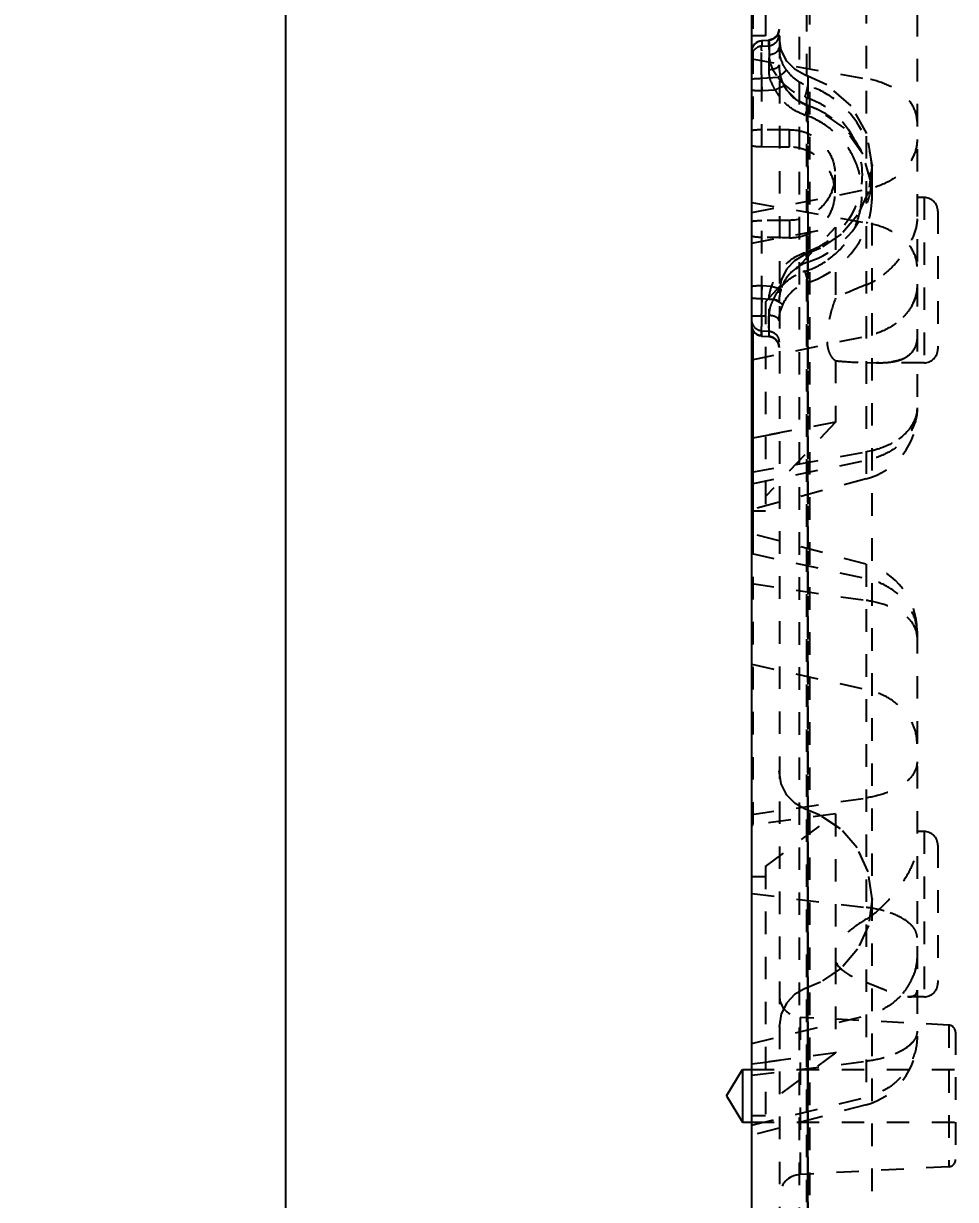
# Model space of a CAD drawing. Header units: millimetres. Extents: x 3400 to 4389, y -3437 to -1630.
# Drawn here: x 4129.9 to 4197.5, y -1938.5 to -1853.1 of the extents above; entities that cross this region are included whole.
import ezdxf

# ---------------------------------------------------------------- set-up
doc = ezdxf.new("R2010")
doc.units = ezdxf.units.MM
doc.header["$LTSCALE"] = 16.335
doc.header["$PDMODE"] = 3
doc.header["$PDSIZE"] = 0.3125
doc.linetypes.add('HIDDEN', pattern=[0.2, 0.1, -0.1])
doc.layers.get('0').update_dxf_attribs({"linetype": 'CONTINUOUS'})
doc.layers.get('Defpoints').update_dxf_attribs({"linetype": 'CONTINUOUS'})
doc.layers.add('DEFAULT_2', color=8, linetype='HIDDEN')
doc.styles.get("Standard").update_dxf_attribs({"font": 'txt', "width": 0.8})
doc.dimstyles.new('副本 STANDARD', dxfattribs={"dimtxt": 6, "dimasz": 4, "dimexe": 0, "dimexo": 0, "dimgap": 0, "dimtad": 0, "dimdsep": 46, "dimlunit": 6, "dimtxsty": 'Standard', "dimcen": 0, "dimclrd": 4, "dimclre": 4, "dimclrt": 6, "dimazin": 2, "dimtfac": 2, "dimtofl": 0, "dimtmove": 1, "dimatfit": 3, "dimfxl": 0, "dimtolj": 1, "dimtzin": 0, "dimarcsym": 0})

# ---------------------------------------------------------------- blocks, each defined once
blk = doc.blocks.new('*D449')
at = {"color": 4, "lineweight": -2}
for p, q in [((4020.79, -1745.761), (4148.884, -1745.761)), ((4148.884, -1755.761), (4148.884, -1961.607)), ((4148.884, -2335.761), (4148.884, -1984.007)), ((4020.79, -2345.761), (4148.884, -2345.761))]:
    blk.add_line(p, q, dxfattribs=at)
at = {"color": 4}
for points in [[(4147.217, -1755.761), (4150.551, -1755.761), (4148.884, -1745.761)], [(4147.217, -2335.761), (4150.551, -2335.761), (4148.884, -2345.761)]]:
    blk.add_solid(points, dxfattribs=at)
at = {"layer": 'Defpoints', "color": 0}
for p in [(4020.79, -1745.761), (4020.79, -2345.761), (4148.884, -2345.761)]:
    blk.add_point(p, dxfattribs=at)
at = {"color": 6, "insert": (4148.884, -1972.807), "char_height": 12, "attachment_point": 5, "rotation": 90}
blk.add_mtext('\\A1;600', dxfattribs=at)

msp = doc.modelspace()

# ---------------------------------------------------------------- linework, layer by layer
at = {"color": 7, "linetype": 'Continuous'}
for p, q in [((4182.698, -1947.267), (4182.698, -1745.761)), ((4182.698, -1875.561), (4182.798, -1875.561)), ((4182.798, -1891.561), (4182.798, -1875.561)), ((4182.698, -1891.561), (4182.798, -1891.561)), ((4180.88, -1930.95), (4182.028, -1929.041)), ((4182.028, -1929.041), (4182.028, -1932.859)), ((4182.028, -1929.041), (4182.698, -1929.041)), ((4180.88, -1930.95), (4182.028, -1932.859)), ((4182.028, -1932.859), (4182.698, -1932.859))]:
    msp.add_line(p, q, dxfattribs=at)
at = {"layer": 'DEFAULT_2', "color": 8, "linetype": 'HIDDEN'}
for p, q in [((4190.992, -1786.166), (4190.992, -1886.19)), ((4186.154, -1821.443), (4186.154, -2230.079)), ((4186.88, -1822.169), (4186.88, -2229.352)), ((4186.667, -1822.682), (4186.667, -2228.84)), ((4184.709, -1824.642), (4184.698, -2236.576)), ((4182.798, -1860.07), (4182.798, -1839.559)), ((4183.698, -1842.728), (4183.698, -1854.029)), ((4194.698, -1849.183), (4194.698, -1881.358)), ((4183.698, -1854.029), (4182.698, -1854.029)), ((4183.422, -1854.401), (4183.422, -1854.401)), ((4183.938, -1854.374), (4183.427, -1854.413)), ((4183.427, -1854.413), (4183.427, -1854.788)), ((4183.427, -1854.788), (4183.938, -1854.756)), ((4183.938, -1854.374), (4183.943, -1854.361)), ((4183.938, -1854.756), (4183.938, -1854.401)), ((4184.26, -1854.269), (4183.943, -1854.362)), ((4183.943, -1854.361), (4183.943, -1854.361)), ((4182.698, -1855.714), (4190.992, -1857.142)), ((4183.427, -1857.121), (4184.607, -1857.031)), ((4183.427, -1862.079), (4183.427, -1857.121)), ((4186.761, -1856.965), (4186.761, -2042.334)), ((4186.761, -1856.965), (4186.761, -1857.437)), ((4184.406, -1857.979), (4183.427, -1858.041)), ((4185.052, -1857.668), (4185.052, -1857.672)), ((4186.761, -1859.109), (4186.767, -1859.102)), ((4186.761, -2043.333), (4186.761, -1859.109)), ((4182.798, -1860.07), (4182.698, -1860.057)), ((4185.444, -1860.85), (4183.427, -1860.863)), ((4185.444, -1862.1), (4185.444, -1860.85)), ((4183.427, -1862.079), (4184.709, -1862.092)), ((4184.709, -1862.092), (4185.444, -1862.1)), ((4188.746, -1865.429), (4188.746, -1864.118)), ((4191.445, -1863.401), (4191.164, -1865.326)), ((4191.445, -2189.417), (4191.445, -1863.401)), ((4182.698, -1866.858), (4190.992, -1865.19)), ((4191.164, -1865.326), (4190.372, -1867.053)), ((4195.198, -1865.761), (4194.698, -1865.761)), ((4195.198, -1865.761), (4195.198, -1877.761)), ((4182.698, -1866.13), (4190.992, -1867.597)), ((4183.427, -1873.097), (4183.427, -1867.44)), ((4185.444, -1867.427), (4185.444, -1868.688)), ((4196.198, -1866.763), (4196.198, -1876.759)), ((4182.698, -1869.079), (4188.786, -1867.925)), ((4183.698, -1873.327), (4188.786, -1867.925)), ((4188.786, -1867.925), (4188.786, -1873.063)), ((4186.76, -1869.838), (4186.472, -1869.949)), ((4186.76, -1998.977), (4186.76, -1869.838)), ((4187.698, -1869.452), (4186.762, -1869.835)), ((4185.237, -1870.954), (4184.839, -1871.749)), ((4184.839, -1871.749), (4184.682, -1872.692)), ((4184.125, -1872.221), (4183.427, -1872.177)), ((4183.427, -1873.097), (4184.264, -1873.161)), ((4183.698, -1873.327), (4183.698, -1888.531)), ((4183.698, -1874.389), (4182.698, -1874.389)), ((4183.408, -1874.407), (4183.41, -1874.207)), ((4182.698, -1877.539), (4190.992, -1875.837)), ((4183.427, -1875.805), (4183.422, -1875.817)), ((4183.422, -1875.817), (4183.422, -1875.817)), ((4183.422, -1875.817), (4183.943, -1875.856)), ((4183.427, -1875.805), (4183.427, -1875.43)), ((4183.427, -1875.43), (4183.938, -1875.462)), ((4183.938, -1875.462), (4183.938, -1875.844)), ((4183.938, -1875.844), (4183.944, -1875.856)), ((4183.944, -1875.856), (4183.944, -1875.856)), ((4182.798, -1876.432), (4182.698, -1876.432)), ((4184.665, -1876.489), (4184.682, -1876.654)), ((4188.786, -1877.609), (4188.786, -1882.067)), ((4190.992, -1877.748), (4191.75, -1877.761)), ((4195.198, -1877.761), (4191.751, -1877.761)), ((4188.786, -1882.067), (4182.798, -1883.202)), ((4188.786, -1882.067), (4183.698, -1887.469)), ((4183.698, -1883.032), (4184.709, -1882.84)), ((4182.798, -1883.202), (4182.698, -1883.221)), ((4182.798, -1883.202), (4183.698, -1883.032)), ((4182.698, -1885.702), (4190.992, -1884.233)), ((4182.698, -1886.541), (4190.992, -1884.838)), ((4190.992, -1886.19), (4182.698, -1888.413)), ((4183.698, -1888.531), (4182.698, -1888.531)), ((4190.992, -1892.372), (4182.698, -1890.15)), ((4182.698, -1891.597), (4190.992, -1893.417)), ((4182.798, -1911.261), (4182.798, -1891.561)), ((4190.992, -1892.372), (4190.992, -1931.589)), ((4182.698, -1893.784), (4190.992, -1894.997)), ((4182.698, -1897.394), (4182.798, -1897.406)), ((4194.698, -1897.219), (4194.698, -1926.76)), ((4182.698, -1899.632), (4190.992, -1901.452)), ((4182.698, -1910.537), (4190.992, -1909.328)), ((4186.761, -1910.026), (4186.761, -1922.93)), ((4186.761, -1967.728), (4186.761, -1910.213)), ((4186.761, -1910.213), (4186.761, -1922.575)), ((4188.786, -1910.494), (4182.698, -1911.31)), ((4183.698, -1914.313), (4188.786, -1910.494)), ((4188.786, -1910.494), (4188.786, -1920.194)), ((4182.798, -1911.261), (4182.698, -1911.249)), ((4182.698, -1911.31), (4182.8, -1911.296)), ((4195.198, -1911.761), (4194.698, -1911.761)), ((4195.198, -1911.761), (4195.198, -1923.761)), ((4196.198, -1912.763), (4196.198, -1922.759)), ((4183.698, -1914.313), (4183.698, -1932.385)), ((4183.698, -1915.064), (4182.698, -1915.064)), ((4182.698, -1916.269), (4190.992, -1917.275)), ((4188.786, -1921.206), (4188.786, -1927.814)), ((4186.761, -1922.575), (4186.761, -1923.017)), ((4186.761, -1922.93), (4186.761, -1927.986)), ((4186.76, -1979.134), (4186.76, -1923.081)), ((4195.198, -1923.761), (4194.117, -1923.761)), ((4182.698, -1927.142), (4190.992, -1925.128)), ((4184.839, -1924.992), (4184.682, -1925.936)), ((4186.222, -1925.252), (4186.222, -1936.648)), ((4196.995, -1925.816), (4186.222, -1925.252)), ((4196.995, -1925.816), (4196.995, -1936.083)), ((4197.479, -1926.326), (4197.479, -1935.573)), ((4188.786, -1927.814), (4182.698, -1928.63)), ((4188.786, -1927.814), (4183.698, -1931.634)), ((4186.761, -1927.986), (4186.761, -1928.904)), ((4182.698, -1929.449), (4190.992, -1928.439)), ((4182.698, -1928.63), (4183.698, -1928.496)), ((4183.698, -1928.496), (4184.709, -1928.361)), ((4186.761, -1928.797), (4186.761, -1932.766)), ((4182.698, -1929.041), (4197.479, -1929.041)), ((4182.698, -1933.062), (4190.992, -1931.048)), ((4190.992, -1931.589), (4182.698, -1933.812)), ((4183.698, -1932.385), (4182.698, -1932.385)), ((4182.698, -1932.859), (4197.479, -1932.859)), ((4186.76, -1932.649), (4186.76, -1963.193)), ((4196.995, -1936.083), (4186.222, -1936.648))]:
    msp.add_line(p, q, dxfattribs=at)
for points in [[(4184.682, -1853.564), (4184.569, -1853.976), (4184.26, -1854.269)], [(4183.154, -1854.47), (4183.023, -1854.545), (4182.902, -1854.648), (4182.801, -1854.781), (4182.726, -1854.94), (4182.698, -1855.041)], [(4183.423, -1854.401), (4183.289, -1854.423), (4183.154, -1854.47)], [(4186.761, -1856.965), (4186.532, -1856.88), (4185.849, -1856.48), (4185.257, -1855.875), (4184.844, -1855.07), (4184.682, -1854.114)], [(4191.445, -1863.401), (4191.051, -1861.125), (4189.906, -1859.106), (4188.14, -1857.588), (4186.76, -1856.965)], [(4186.767, -1859.102), (4186.005, -1858.721), (4185.253, -1857.987), (4185.052, -1857.668)], [(4191.445, -1865.571), (4191.406, -1864.85), (4190.764, -1862.613), (4189.422, -1860.736), (4187.562, -1859.424), (4186.767, -1859.102)], [(4190.372, -1867.053), (4189.195, -1868.438), (4187.698, -1869.452)], [(4186.472, -1869.949), (4185.809, -1870.354), (4185.237, -1870.954)], [(4182.698, -1875.177), (4182.733, -1875.297), (4182.822, -1875.47), (4182.941, -1875.608), (4183.081, -1875.71), (4183.231, -1875.778), (4183.382, -1875.812), (4183.422, -1875.816)], [(4183.943, -1875.856), (4183.971, -1875.859), (4184.098, -1875.883), (4184.223, -1875.93)], [(4184.223, -1875.93), (4184.342, -1875.999), (4184.45, -1876.09), (4184.544, -1876.204), (4184.618, -1876.338), (4184.665, -1876.489)], [(4186.761, -1910.213), (4186.534, -1910.129), (4185.851, -1909.729), (4185.257, -1909.124), (4184.84, -1908.317), (4184.682, -1907.358)], [(4191.445, -1916.649), (4191.156, -1914.696), (4190.344, -1912.953), (4189.148, -1911.571), (4187.637, -1910.568), (4186.76, -1910.214)], [(4191.445, -1916.649), (4191.164, -1918.576), (4190.371, -1920.304), (4189.193, -1921.688), (4187.696, -1922.702), (4186.761, -1923.084)], [(4186.76, -1923.081), (4186.472, -1923.192), (4185.809, -1923.597), (4185.237, -1924.198), (4184.839, -1924.992)]]:
    msp.add_lwpolyline(points, dxfattribs=at)
for centre, radius, start, end in [((4183.481, -1855.584), 0.797, 93.91162, 119.45658), ((4197.12, -1855.416), 13.713, 178.5657, 178.75577), ((4187.14, -1854.879), 2.457, 180.07462, 185.72274), ((4187.428, -1854.851), 2.747, 185.69974, 191.63971), ((4084.379, -1855.724), 99.582, 359.56386, 359.76918), ((4119.366, -1855.837), 64.596, 359.74412, 0.18614), ((4188.156, -1856.149), 3.474, 180.00531, 185.77646), ((4329.089, -1855.339), 145.687, 180.60577, 181.06291), ((4186.553, -1856.52), 2.595, 199.12833, 204.07438), ((4186.586, -1856.506), 2.631, 204.05613, 214.03729), ((4191.157, -1870.475), 14.203, 116.99084, 118.38326), ((4187.891, -1856.06), 3.978, 208.85239, 216.32518), ((4184.731, -1864.064), 6.732, 54.17854, 72.45534), ((4184.754, -1864.03), 6.691, 359.99252, 54.16922), ((4187.854, -1855.985), 4.014, 249.66944, 251.35699), ((4184.663, -1865.439), 6.669, 70.4419, 71.66724), ((4185.457, -1864.115), 3.29, 337.76852, 359.95948), ((4184.815, -1864.023), 6.63, 353.2399, 359.92698), ((4184.611, -1863.996), 6.836, 341.78079, 353.22357), ((4184.781, -1865.574), 6.664, 288.96799, 359.97634), ((4195.198, -1866.761), 1, 0, 90), ((4184.656, -1864.008), 6.79, 288.06936, 341.75082), ((4189.772, -1874.499), 7.009, 78.89609, 79.96965), ((4187.762, -1874.876), 3.947, 107.57473, 110.18993), ((4186.4, -1873.122), 2.447, 158.39864, 173.36094), ((4187.804, -1874.76), 3.885, 143.28386, 155.68455), ((4187.782, -1873.357), 3.1, 161.89142, 172.70038), ((4184.763, -1865.538), 6.704, 287.34517, 289.01312), ((4335.675, -1875.958), 152.275, 178.92341, 179.34131), ((4187.65, -1873.342), 2.968, 172.66518, 179.96189), ((4187.932, -1874.868), 3.266, 156.21084, 163.47709), ((4253.767, -1875.158), 70.363, 179.38776, 179.96819), ((4193.138, -1876.029), 1.528, 321.02061, 334.39782), ((4195.198, -1876.761), 1, 270, 0), ((4191.769, -1865.819), 11.942, 269.91623, 271.7419), ((4191.895, -1869.954), 7.805, 271.7401, 274.37666), ((4191.789, -1881.138), 2.909, 355.81579, 359.99327), ((4189.698, -1881.36), 5, 285, 0), ((4189.698, -1897.202), 5, 0, 75), ((4191.381, -1897.374), 3.318, 0.00306, 2.85511), ((4195.198, -1912.761), 1, 0, 90), ((4189.807, -1927.056), 9.852, 81.177, 83.08757), ((4190.217, -1920.588), 4.52, 319.72729, 329.15174), ((4190.385, -1920.688), 4.324, 329.15192, 339.4298), ((4195.198, -1922.761), 1, 270, 0), ((4186.305, -1923.658), 1.596, 180, 267), ((4196.968, -1926.326), 0.511, 0, 87), ((4189.698, -1926.76), 5, 285, 0), ((4196.968, -1935.573), 0.511, 273, 0), ((4186.305, -1938.242), 1.596, 93, 180)]:
    msp.add_arc(centre, radius, start, end, dxfattribs=at)
for centre, major_axis, start_param, end_param in [((4186.234, -2038.78), (2460.77, 15.748), 1.570671, 1.571492), ((4036.124, -2038.78), (2460.77, -15.748), 7.793709, 7.794531)]:
    msp.add_ellipse(centre, major_axis=major_axis, ratio=0.069633, start_param=start_param, end_param=end_param, dxfattribs=at)
for points, knots in [([(4184.682, -1853.58), (4184.682, -1853.708), (4184.614, -1853.974), (4184.427, -1854.177), (4184.313, -1854.249)], [0, 0, 0, 0, 0.488521, 1, 1, 1, 1]), ([(4183.427, -1854.413), (4183.399, -1854.415), (4183.285, -1854.429), (4183.174, -1854.468), (4183.097, -1854.51)], [0, 0, 0, 0, 0.239324, 1, 1, 1, 1]), ([(4183.427, -1857.121), (4183.421, -1856.795), (4183.41, -1856.191), (4183.398, -1855.387), (4183.404, -1854.814), (4183.403, -1854.518), (4183.416, -1854.422)], [0, 0, 0, 0, 0.362494, 0.671907, 0.892797, 1, 1, 1, 1]), ([(4183.938, -1854.756), (4184.133, -1854.742), (4184.527, -1854.561), (4184.682, -1854.156), (4184.682, -1853.961)], [0, 0, 0, 0, 0.500708, 1, 1, 1, 1]), ([(4184.313, -1854.249), (4184.284, -1854.267), (4184.168, -1854.33), (4184.036, -1854.367), (4183.938, -1854.374)], [0, 0, 0, 0, 0.260537, 1, 1, 1, 1]), ([(4183.938, -1854.756), (4183.945, -1854.786), (4183.948, -1854.877), (4183.956, -1855.055), (4183.959, -1855.315), (4183.961, -1855.514), (4183.961, -1855.627)], [0, 0, 0, 0, 0.106002, 0.312218, 0.613145, 1, 1, 1, 1]), ([(4183.943, -1854.362), (4183.949, -1854.361), (4183.947, -1854.397), (4183.955, -1854.436), (4183.955, -1854.528), (4183.959, -1854.642), (4183.96, -1854.792), (4183.962, -1855.048), (4183.961, -1855.254), (4183.96, -1855.401)], [0, 0, 0, 0, 0.016943, 0.066217, 0.147975, 0.261313, 0.405068, 0.577831, 1, 1, 1, 1]), ([(4182.698, -1855.426), (4182.72, -1855.316), (4182.814, -1855.102), (4182.989, -1854.946), (4183.089, -1854.889)], [0, 0, 0, 0, 0.492945, 1, 1, 1, 1]), ([(4183.41, -1856.879), (4183.408, -1856.698), (4183.403, -1856.112), (4183.401, -1855.525), (4183.41, -1855.119)], [0, 0, 0, 0, 0.307741, 1, 1, 1, 1]), ([(4183.411, -1855.073), (4183.413, -1855.01), (4183.417, -1854.916), (4183.42, -1854.82), (4183.427, -1854.788)], [0, 0, 0, 0, 0.658161, 1, 1, 1, 1]), ([(4183.96, -1855.401), (4183.956, -1855.533), (4184.015, -1856.126), (4184.306, -1856.684), (4184.607, -1857.031)], [0, 0, 0, 0, 0.223684, 1, 1, 1, 1]), ([(4183.96, -1855.401), (4184.053, -1855.395), (4184.234, -1855.358), (4184.525, -1855.234), (4184.682, -1855.017), (4184.682, -1854.882)], [0, 0, 0, 0, 0.291712, 0.573021, 1, 1, 1, 1]), ([(4185.21, -1856.507), (4185.15, -1856.42), (4184.939, -1856.078), (4184.797, -1855.694), (4184.738, -1855.405)], [0, 0, 0, 0, 0.265093, 1, 1, 1, 1]), ([(4183.959, -1856.482), (4184.05, -1856.478), (4184.229, -1856.455), (4184.485, -1856.389), (4184.682, -1856.251), (4184.682, -1856.149)], [0, 0, 0, 0, 0.33004, 0.633319, 1, 1, 1, 1]), ([(4182.698, -1857.179), (4182.727, -1857.166), (4182.816, -1857.153), (4183.058, -1857.127), (4183.271, -1857.122), (4183.427, -1857.121)], [0, 0, 0, 0, 0.128691, 0.364056, 1, 1, 1, 1]), ([(4184.101, -1857.371), (4184.076, -1857.297), (4183.991, -1857.009), (4183.956, -1856.705), (4183.959, -1856.482)], [0, 0, 0, 0, 0.257763, 1, 1, 1, 1]), ([(4184.607, -1857.031), (4184.685, -1856.977), (4184.833, -1856.869), (4185.004, -1856.734), (4185.113, -1856.636), (4185.167, -1856.58), (4185.198, -1856.541), (4185.212, -1856.516), (4185.21, -1856.507)], [0, 0, 0, 0, 0.355657, 0.681608, 0.80765, 0.903113, 0.967019, 1, 1, 1, 1]), ([(4184.607, -1857.031), (4184.842, -1857.369), (4185.426, -1857.974), (4186.178, -1858.352), (4186.571, -1858.476)], [0, 0, 0, 0, 0.499716, 1, 1, 1, 1]), ([(4184.7, -1856.498), (4184.706, -1856.555), (4184.736, -1856.79), (4184.79, -1857.022), (4184.846, -1857.192)], [0, 0, 0, 0, 0.242532, 1, 1, 1, 1]), ([(4185.211, -1856.508), (4185.396, -1856.774), (4185.86, -1857.249), (4186.451, -1857.548), (4186.762, -1857.646)], [0, 0, 0, 0, 0.499886, 1, 1, 1, 1]), ([(4194.698, -1860.247), (4194.698, -1859.891), (4194.487, -1859.128), (4193.659, -1858.194), (4192.451, -1857.497), (4191.5, -1857.23), (4190.992, -1857.142)], [0, 0, 0, 0, 0.205089, 0.436015, 0.702851, 1, 1, 1, 1]), ([(4183.427, -1858.041), (4183.271, -1858.04), (4183.058, -1858.035), (4182.816, -1858.009), (4182.727, -1857.996), (4182.698, -1857.983)], [0, 0, 0, 0, 0.635944, 0.871309, 1, 1, 1, 1]), ([(4184.712, -1857.819), (4184.758, -1857.795), (4184.839, -1857.756), (4184.947, -1857.7), (4185.007, -1857.684), (4185.046, -1857.662), (4185.052, -1857.669)], [0, 0, 0, 0, 0.421541, 0.736216, 0.928712, 1, 1, 1, 1]), ([(4186.761, -1859.109), (4186.402, -1858.988), (4185.726, -1858.607), (4185.234, -1858.006), (4185.053, -1857.674)], [0, 0, 0, 0, 0.500377, 1, 1, 1, 1]), ([(4186.571, -1858.476), (4186.601, -1858.382), (4186.656, -1858.199), (4186.715, -1857.978), (4186.748, -1857.824), (4186.762, -1857.741), (4186.766, -1857.685), (4186.766, -1857.654), (4186.761, -1857.645)], [0, 0, 0, 0, 0.346254, 0.671385, 0.799442, 0.897887, 0.965034, 1, 1, 1, 1]), ([(4186.459, -1859.749), (4186.109, -1859.619), (4185.44, -1859.259), (4184.907, -1858.718), (4184.686, -1858.417)], [0, 0, 0, 0, 0.499998, 1, 1, 1, 1]), ([(4186.571, -1858.476), (4187.162, -1858.663), (4188.292, -1859.229), (4190.075, -1860.976), (4191.117, -1864.107), (4190.073, -1867.238), (4188.292, -1869.002), (4187.163, -1869.584), (4186.571, -1869.778)], [0, 0, 0, 0, 0.125531, 0.250923, 0.498835, 0.747661, 0.873836, 1, 1, 1, 1]), ([(4186.767, -1859.103), (4186.771, -1859.106), (4186.764, -1859.129), (4186.76, -1859.164), (4186.742, -1859.229), (4186.719, -1859.314), (4186.688, -1859.419), (4186.638, -1859.579), (4186.598, -1859.704), (4186.571, -1859.788)], [0, 0, 0, 0, 0.021532, 0.076988, 0.167494, 0.293528, 0.450498, 0.627847, 1, 1, 1, 1]), ([(4191.445, -1865.577), (4191.446, -1864.204), (4190.563, -1861.383), (4188.195, -1859.617), (4186.895, -1859.155)], [0, 0, 0, 0, 0.498831, 1, 1, 1, 1]), ([(4190.392, -1863.611), (4190.196, -1863.021), (4189.618, -1861.891), (4188.715, -1860.999), (4188.21, -1860.633)], [0, 0, 0, 0, 0.499748, 1, 1, 1, 1]), ([(4183.427, -1860.863), (4183.269, -1860.864), (4183.055, -1860.869), (4182.814, -1860.896), (4182.727, -1860.91), (4182.698, -1860.923)], [0, 0, 0, 0, 0.645121, 0.870942, 1, 1, 1, 1]), ([(4185.444, -1860.85), (4185.872, -1860.847), (4186.739, -1861.014), (4187.839, -1861.736), (4188.574, -1862.826), (4188.746, -1863.69), (4188.746, -1864.118)], [0, 0, 0, 0, 0.250587, 0.500457, 0.750069, 1, 1, 1, 1]), ([(4194.698, -1861.567), (4194.698, -1861.979), (4194.501, -1862.84), (4193.687, -1863.939), (4192.473, -1864.767), (4191.504, -1865.087), (4190.992, -1865.19)], [0, 0, 0, 0, 0.221324, 0.45856, 0.719054, 1, 1, 1, 1]), ([(4182.698, -1861.985), (4182.725, -1862.004), (4182.813, -1862.028), (4182.971, -1862.055), (4183.185, -1862.073), (4183.342, -1862.078), (4183.427, -1862.079)], [0, 0, 0, 0, 0.132951, 0.358977, 0.657983, 1, 1, 1, 1]), ([(4188.746, -1865.429), (4188.746, -1864.999), (4188.573, -1864.13), (4187.839, -1863.029), (4186.743, -1862.288), (4185.875, -1862.105), (4185.444, -1862.1)], [0, 0, 0, 0, 0.249549, 0.499629, 0.749909, 1, 1, 1, 1]), ([(4190.405, -1867.331), (4190.6, -1866.735), (4190.806, -1865.47), (4190.591, -1864.208), (4190.392, -1863.611)], [0, 0, 0, 0, 0.499497, 1, 1, 1, 1]), ([(4188.501, -1865.363), (4188.258, -1865.957), (4187.397, -1867.023), (4186.087, -1867.423), (4185.445, -1867.427)], [0, 0, 0, 0, 0.499789, 1, 1, 1, 1]), ([(4185.445, -1868.688), (4185.873, -1868.693), (4186.74, -1868.53), (4187.84, -1867.81), (4188.575, -1866.72), (4188.746, -1865.856), (4188.746, -1865.429)], [0, 0, 0, 0, 0.250586, 0.500447, 0.750049, 1, 1, 1, 1]), ([(4182.698, -1867.5), (4182.741, -1867.48), (4182.876, -1867.466), (4183.006, -1867.453), (4183.091, -1867.449)], [0, 0, 0, 0, 0.354243, 1, 1, 1, 1]), ([(4183.091, -1867.449), (4183.118, -1867.448), (4183.229, -1867.442), (4183.341, -1867.44), (4183.427, -1867.44)], [0, 0, 0, 0, 0.236895, 1, 1, 1, 1]), ([(4188.225, -1870.294), (4188.732, -1869.935), (4189.639, -1869.051), (4190.212, -1867.922), (4190.405, -1867.331)], [0, 0, 0, 0, 0.499958, 1, 1, 1, 1]), ([(4194.698, -1867.305), (4194.698, -1867.692), (4194.491, -1868.536), (4193.846, -1869.725), (4192.908, -1870.861), (4192.121, -1871.499), (4191.688, -1871.761)], [0, 0, 0, 0, 0.208892, 0.458337, 0.726639, 1, 1, 1, 1]), ([(4194.698, -1870.785), (4194.698, -1870.421), (4194.49, -1869.641), (4193.664, -1868.681), (4192.454, -1867.962), (4191.501, -1867.687), (4190.992, -1867.597)], [0, 0, 0, 0, 0.2079, 0.439869, 0.705592, 1, 1, 1, 1]), ([(4182.835, -1868.618), (4182.819, -1868.615), (4182.773, -1868.603), (4182.724, -1868.591), (4182.698, -1868.572)], [0, 0, 0, 0, 0.330166, 1, 1, 1, 1]), ([(4183.427, -1868.667), (4183.37, -1868.666), (4183.172, -1868.66), (4182.973, -1868.646), (4182.835, -1868.618)], [0, 0, 0, 0, 0.288251, 1, 1, 1, 1]), ([(4186.571, -1869.778), (4186.009, -1869.966), (4184.95, -1870.601), (4184.313, -1871.659), (4184.125, -1872.221)], [0, 0, 0, 0, 0.500194, 1, 1, 1, 1]), ([(4186.571, -1869.778), (4186.599, -1869.867), (4186.652, -1870.024), (4186.72, -1870.283), (4186.75, -1870.349), (4186.768, -1870.471), (4186.761, -1870.463)], [0, 0, 0, 0, 0.396202, 0.7438, 0.954474, 1, 1, 1, 1]), ([(4184.69, -1872.438), (4184.904, -1872.151), (4185.421, -1871.636), (4186.063, -1871.295), (4186.4, -1871.171)], [0, 0, 0, 0, 0.49968, 1, 1, 1, 1]), ([(4185.813, -1870.98), (4185.476, -1871.251), (4185.097, -1871.718), (4184.877, -1872.253), (4184.831, -1872.392)], [0, 0, 0, 0, 0.747465, 1, 1, 1, 1]), ([(4186.761, -1871.937), (4186.768, -1871.906), (4186.751, -1871.806), (4186.717, -1871.623), (4186.652, -1871.38), (4186.599, -1871.203), (4186.571, -1871.113)], [0, 0, 0, 0, 0.112886, 0.346953, 0.666286, 1, 1, 1, 1]), ([(4183.427, -1872.177), (4183.271, -1872.178), (4183.058, -1872.182), (4182.816, -1872.209), (4182.727, -1872.222), (4182.698, -1872.235)], [0, 0, 0, 0, 0.635944, 0.871309, 1, 1, 1, 1]), ([(4183.427, -1872.177), (4183.42, -1872.564), (4183.409, -1873.293), (4183.403, -1874.158), (4183.405, -1874.744), (4183.408, -1875.062), (4183.416, -1875.28), (4183.419, -1875.393), (4183.427, -1875.43)], [0, 0, 0, 0, 0.356938, 0.672096, 0.798196, 0.896962, 0.965256, 1, 1, 1, 1]), ([(4184.83, -1872.395), (4184.83, -1872.4), (4184.805, -1872.402), (4184.774, -1872.397), (4184.706, -1872.386), (4184.579, -1872.355), (4184.38, -1872.3), (4184.214, -1872.249), (4184.125, -1872.221)], [0, 0, 0, 0, 0.018606, 0.071039, 0.159174, 0.282686, 0.618743, 1, 1, 1, 1]), ([(4184.941, -1873.55), (4185.111, -1873.171), (4185.618, -1872.48), (4186.365, -1872.06), (4186.761, -1871.937)], [0, 0, 0, 0, 0.500825, 1, 1, 1, 1]), ([(4194.698, -1872.137), (4194.698, -1872.557), (4194.503, -1873.433), (4193.691, -1874.555), (4192.476, -1875.403), (4191.505, -1875.732), (4190.992, -1875.837)], [0, 0, 0, 0, 0.223496, 0.461627, 0.721291, 1, 1, 1, 1]), ([(4194.698, -1872.137), (4194.698, -1872.241), (4194.676, -1872.663), (4194.561, -1873.078), (4194.433, -1873.368)], [0, 0, 0, 0, 0.247183, 1, 1, 1, 1]), ([(4182.698, -1873.039), (4182.727, -1873.052), (4182.816, -1873.065), (4183.058, -1873.091), (4183.271, -1873.096), (4183.427, -1873.097)], [0, 0, 0, 0, 0.128691, 0.364056, 1, 1, 1, 1]), ([(4183.938, -1875.462), (4183.961, -1875.447), (4183.965, -1875.354), (4183.948, -1875.217), (4183.956, -1874.996), (4183.962, -1874.722), (4183.959, -1874.39), (4183.958, -1874.012), (4183.972, -1873.596), (4183.966, -1873.307), (4183.953, -1873.159)], [0, 0, 0, 0, 0.034885, 0.100029, 0.194007, 0.314595, 0.459271, 0.624657, 0.806754, 1, 1, 1, 1]), ([(4184.682, -1873.339), (4184.682, -1873.311), (4184.601, -1873.251), (4184.366, -1873.184), (4184.128, -1873.163), (4183.954, -1873.159)], [0, 0, 0, 0, 0.107245, 0.323379, 1, 1, 1, 1]), ([(4184.264, -1873.161), (4184.23, -1873.223), (4184.105, -1873.472), (4184.021, -1873.742), (4183.986, -1873.946)], [0, 0, 0, 0, 0.255861, 1, 1, 1, 1]), ([(4184.725, -1873.391), (4184.691, -1873.372), (4184.54, -1873.29), (4184.385, -1873.215), (4184.264, -1873.161)], [0, 0, 0, 0, 0.228505, 1, 1, 1, 1]), ([(4184.939, -1873.553), (4184.938, -1873.544), (4184.918, -1873.521), (4184.851, -1873.465), (4184.779, -1873.422), (4184.725, -1873.391)], [0, 0, 0, 0, 0.105725, 0.308074, 1, 1, 1, 1]), ([(4188.786, -1873.063), (4188.597, -1873.569), (4188.298, -1874.528), (4188.123, -1875.717), (4188.174, -1876.529), (4188.292, -1877.003), (4188.492, -1877.372), (4188.684, -1877.547), (4188.786, -1877.609)], [0, 0, 0, 0, 0.336638, 0.624176, 0.742036, 0.841808, 0.925924, 1, 1, 1, 1]), ([(4194.433, -1873.368), (4194.389, -1873.468), (4194.186, -1873.869), (4193.905, -1874.229), (4193.665, -1874.469)], [0, 0, 0, 0, 0.243235, 1, 1, 1, 1]), ([(4183.947, -1874.752), (4183.946, -1874.716), (4183.945, -1874.569), (4183.949, -1874.422), (4183.957, -1874.31)], [0, 0, 0, 0, 0.239727, 1, 1, 1, 1]), ([(4184.682, -1874.714), (4184.682, -1874.602), (4184.497, -1874.438), (4184.228, -1874.357), (4184.049, -1874.33), (4183.957, -1874.326)], [0, 0, 0, 0, 0.385559, 0.681835, 1, 1, 1, 1]), ([(4184.682, -1874.714), (4184.682, -1874.687), (4184.685, -1874.574), (4184.695, -1874.461), (4184.706, -1874.376)], [0, 0, 0, 0, 0.241743, 1, 1, 1, 1]), ([(4184.706, -1874.376), (4184.711, -1874.34), (4184.735, -1874.193), (4184.769, -1874.047), (4184.801, -1873.939)], [0, 0, 0, 0, 0.243461, 1, 1, 1, 1]), ([(4182.698, -1874.792), (4182.732, -1874.962), (4182.918, -1875.281), (4183.259, -1875.418), (4183.427, -1875.43)], [0, 0, 0, 0, 0.507629, 1, 1, 1, 1]), ([(4183.427, -1875.805), (4183.259, -1875.793), (4182.918, -1875.657), (4182.732, -1875.337), (4182.698, -1875.167)], [0, 0, 0, 0, 0.492371, 1, 1, 1, 1]), ([(4183.41, -1875.678), (4183.409, -1875.644), (4183.404, -1875.458), (4183.404, -1875.272), (4183.404, -1875.119)], [0, 0, 0, 0, 0.181185, 1, 1, 1, 1]), ([(4183.961, -1875.198), (4183.961, -1875.164), (4183.956, -1875.015), (4183.949, -1874.866), (4183.947, -1874.752)], [0, 0, 0, 0, 0.229745, 1, 1, 1, 1]), ([(4183.956, -1875.73), (4183.953, -1875.657), (4183.961, -1875.48), (4183.963, -1875.303), (4183.961, -1875.198)], [0, 0, 0, 0, 0.407977, 1, 1, 1, 1]), ([(4183.422, -1875.816), (4183.419, -1875.816), (4183.418, -1875.799), (4183.414, -1875.777), (4183.412, -1875.731), (4183.411, -1875.698), (4183.41, -1875.678)], [0, 0, 0, 0, 0.072999, 0.264465, 0.574236, 1, 1, 1, 1]), ([(4183.938, -1875.462), (4184.133, -1875.475), (4184.527, -1875.657), (4184.682, -1876.062), (4184.682, -1876.257)], [0, 0, 0, 0, 0.500711, 1, 1, 1, 1]), ([(4184.682, -1876.638), (4184.682, -1876.444), (4184.527, -1876.039), (4184.133, -1875.857), (4183.938, -1875.844)], [0, 0, 0, 0, 0.499289, 1, 1, 1, 1]), ([(4183.961, -1875.857), (4183.972, -1875.858), (4183.956, -1875.788), (4183.957, -1875.762), (4183.956, -1875.73)], [0, 0, 0, 0, 0.250951, 1, 1, 1, 1]), ([(4194.698, -1875.808), (4194.698, -1876.034), (4194.645, -1876.466), (4194.44, -1876.854), (4194.311, -1877.008)], [0, 0, 0, 0, 0.531062, 1, 1, 1, 1]), ([(4188.786, -1877.609), (4188.967, -1877.629), (4189.701, -1877.699), (4190.438, -1877.734), (4190.992, -1877.748)], [0, 0, 0, 0, 0.247166, 1, 1, 1, 1]), ([(4194.311, -1877.008), (4194.185, -1877.159), (4193.764, -1877.493), (4192.861, -1877.738), (4192.143, -1877.761), (4191.751, -1877.761)], [0, 0, 0, 0, 0.215522, 0.572051, 1, 1, 1, 1]), ([(4192.49, -1877.736), (4192.549, -1877.732), (4192.775, -1877.711), (4193, -1877.676), (4193.164, -1877.639)], [0, 0, 0, 0, 0.261144, 1, 1, 1, 1]), ([(4193.164, -1877.639), (4193.198, -1877.632), (4193.328, -1877.6), (4193.457, -1877.56), (4193.551, -1877.524)], [0, 0, 0, 0, 0.256567, 1, 1, 1, 1]), ([(4193.551, -1877.524), (4193.59, -1877.51), (4193.741, -1877.448), (4193.885, -1877.37), (4193.984, -1877.302)], [0, 0, 0, 0, 0.256829, 1, 1, 1, 1]), ([(4194.698, -1881.039), (4194.698, -1881.404), (4194.49, -1882.185), (4193.664, -1883.147), (4192.455, -1883.867), (4191.501, -1884.143), (4190.992, -1884.233)], [0, 0, 0, 0, 0.208075, 0.440109, 0.705763, 1, 1, 1, 1]), ([(4194.698, -1881.139), (4194.698, -1881.559), (4194.503, -1882.435), (4193.691, -1883.557), (4192.476, -1884.404), (4191.505, -1884.733), (4190.992, -1884.838)], [0, 0, 0, 0, 0.223496, 0.461627, 0.721291, 1, 1, 1, 1]), ([(4194.698, -1881.039), (4194.698, -1881.129), (4194.675, -1881.496), (4194.559, -1881.855), (4194.433, -1882.102)], [0, 0, 0, 0, 0.245135, 1, 1, 1, 1]), ([(4194.433, -1882.102), (4194.146, -1882.661), (4193.074, -1883.656), (4191.735, -1884.101), (4190.992, -1884.233)], [0, 0, 0, 0, 0.454537, 1, 1, 1, 1]), ([(4194.698, -1897.374), (4194.698, -1896.926), (4194.507, -1896.001), (4193.703, -1894.8), (4192.488, -1893.887), (4191.508, -1893.53), (4190.992, -1893.417)], [0, 0, 0, 0, 0.230388, 0.471439, 0.728502, 1, 1, 1, 1]), ([(4194.698, -1897.633), (4194.698, -1897.327), (4194.469, -1896.652), (4193.632, -1895.874), (4192.433, -1895.292), (4191.496, -1895.071), (4190.992, -1894.997)], [0, 0, 0, 0, 0.187885, 0.412885, 0.686636, 1, 1, 1, 1]), ([(4194.698, -1897.633), (4194.698, -1897.558), (4194.675, -1897.251), (4194.556, -1896.954), (4194.433, -1896.756)], [0, 0, 0, 0, 0.241531, 1, 1, 1, 1]), ([(4194.698, -1905.408), (4194.698, -1904.961), (4194.507, -1904.036), (4193.703, -1902.835), (4192.488, -1901.922), (4191.508, -1901.565), (4190.992, -1901.452)], [0, 0, 0, 0, 0.230388, 0.471439, 0.728502, 1, 1, 1, 1]), ([(4194.698, -1906.701), (4194.698, -1907.005), (4194.469, -1907.679), (4193.631, -1908.454), (4192.432, -1909.034), (4191.496, -1909.254), (4190.992, -1909.328)], [0, 0, 0, 0, 0.187542, 0.412432, 0.686323, 1, 1, 1, 1]), ([(4191.53, -1917.761), (4191.969, -1917.418), (4192.756, -1916.639), (4193.729, -1915.377), (4194.35, -1914.286), (4194.637, -1913.448), (4194.698, -1913.057), (4194.698, -1912.878)], [0, 0, 0, 0, 0.281119, 0.554361, 0.802707, 0.909488, 1, 1, 1, 1]), ([(4194.698, -1919.462), (4194.698, -1919.337), (4194.648, -1919.074), (4194.436, -1918.707), (4194.1, -1918.367), (4193.464, -1917.932), (4192.415, -1917.517), (4191.494, -1917.336), (4190.992, -1917.275)], [0, 0, 0, 0, 0.08133, 0.170549, 0.272729, 0.390261, 0.670875, 1, 1, 1, 1]), ([(4194.165, -1918.445), (4193.827, -1918.141), (4192.891, -1917.652), (4191.886, -1917.409), (4191.318, -1917.32)], [0, 0, 0, 0, 0.441937, 1, 1, 1, 1]), ([(4190.992, -1918.133), (4190.548, -1918.398), (4189.901, -1918.831), (4189.165, -1919.54), (4188.879, -1919.965), (4188.786, -1920.194)], [0, 0, 0, 0, 0.507296, 0.75763, 1, 1, 1, 1]), ([(4188.786, -1920.194), (4188.779, -1920.282), (4188.761, -1920.619), (4188.765, -1920.957), (4188.786, -1921.206)], [0, 0, 0, 0, 0.260109, 1, 1, 1, 1]), ([(4188.786, -1921.206), (4188.967, -1921.607), (4189.725, -1922.217), (4190.553, -1922.552), (4190.992, -1922.701)], [0, 0, 0, 0, 0.486744, 1, 1, 1, 1]), ([(4194.698, -1920.751), (4194.698, -1921.244), (4194.513, -1922.25), (4193.72, -1923.578), (4192.507, -1924.598), (4191.512, -1925.002), (4190.992, -1925.128)], [0, 0, 0, 0, 0.240525, 0.486085, 0.739429, 1, 1, 1, 1]), ([(4194.698, -1920.751), (4194.698, -1921.121), (4194.629, -1921.619), (4194.477, -1922.09), (4194.433, -1922.207)], [0, 0, 0, 0, 0.74792, 1, 1, 1, 1]), ([(4190.992, -1922.701), (4191.319, -1922.812), (4191.917, -1923.061), (4192.748, -1923.415), (4193.463, -1923.669), (4193.916, -1923.761), (4194.117, -1923.761)], [0, 0, 0, 0, 0.312126, 0.586286, 0.818338, 1, 1, 1, 1]), ([(4194.117, -1923.761), (4194.155, -1923.761), (4194.287, -1923.755), (4194.423, -1923.722), (4194.504, -1923.67)], [0, 0, 0, 0, 0.282912, 1, 1, 1, 1]), ([(4194.503, -1923.671), (4194.478, -1923.687), (4194.358, -1923.747), (4194.22, -1923.761), (4194.117, -1923.761)], [0, 0, 0, 0, 0.222969, 1, 1, 1, 1]), ([(4194.698, -1923.266), (4194.698, -1923.349), (4194.674, -1923.509), (4194.564, -1923.632), (4194.503, -1923.671)], [0, 0, 0, 0, 0.5339, 1, 1, 1, 1]), ([(4194.645, -1923.515), (4194.654, -1923.497), (4194.687, -1923.418), (4194.698, -1923.331), (4194.698, -1923.266)], [0, 0, 0, 0, 0.230334, 1, 1, 1, 1]), ([(4194.698, -1926.243), (4194.698, -1926.368), (4194.648, -1926.632), (4194.436, -1927.001), (4194.1, -1927.342), (4193.464, -1927.779), (4192.416, -1928.196), (4191.494, -1928.378), (4190.992, -1928.439)], [0, 0, 0, 0, 0.08156, 0.170956, 0.273233, 0.390782, 0.671228, 1, 1, 1, 1]), ([(4194.698, -1926.671), (4194.698, -1927.164), (4194.513, -1928.17), (4193.72, -1929.498), (4192.507, -1930.518), (4191.512, -1930.922), (4190.992, -1931.048)], [0, 0, 0, 0, 0.240525, 0.486085, 0.739429, 1, 1, 1, 1]), ([(4194.433, -1926.973), (4194.287, -1927.169), (4193.873, -1927.534), (4192.74, -1928.123), (4191.717, -1928.35), (4190.992, -1928.439)], [0, 0, 0, 0, 0.191708, 0.425724, 1, 1, 1, 1])]:
    msp.add_open_spline(points, degree=3, knots=knots, dxfattribs=at)
for points in [[(4182.837, -1854.737), (4182.77, -1854.829), (4182.721, -1854.938), (4182.698, -1855.051)], [(4183.097, -1854.51), (4182.996, -1854.565), (4182.905, -1854.644), (4182.837, -1854.737)], [(4184.846, -1857.192), (4184.9, -1857.357), (4184.968, -1857.519), (4185.052, -1857.672)], [(4188.21, -1860.633), (4187.713, -1860.272), (4187.154, -1859.982), (4186.571, -1859.788)], [(4186.76, -1870.463), (4186.419, -1870.576), (4186.093, -1870.754), (4185.813, -1870.98)], [(4186.571, -1871.113), (4187.158, -1870.93), (4187.723, -1870.65), (4188.225, -1870.294)], [(4190.992, -1872.108), (4191.233, -1872.013), (4191.466, -1871.895), (4191.688, -1871.761)], [(4190.992, -1872.108), (4190.247, -1872.403), (4189.509, -1872.717), (4188.786, -1873.063)], [(4183.953, -1873.159), (4183.951, -1873.052), (4183.957, -1872.945), (4183.97, -1872.839)], [(4183.986, -1873.946), (4183.965, -1874.066), (4183.954, -1874.188), (4183.957, -1874.31)], [(4193.984, -1877.302), (4194.112, -1877.215), (4194.229, -1877.11), (4194.326, -1876.99)], [(4190.992, -1918.133), (4191.179, -1918.021), (4191.358, -1917.895), (4191.53, -1917.761)], [(4194.117, -1923.761), (4194.075, -1923.761), (4194.032, -1923.759), (4193.99, -1923.755)], [(4194.504, -1923.67), (4194.563, -1923.633), (4194.613, -1923.577), (4194.645, -1923.515)]]:
    msp.add_open_spline(points, degree=3, dxfattribs=at)

# ---------------------------------------------------------------- dimensions: what is measured, and where the dimension line sits
dim = msp.add_linear_dim(base=(4148.884, -2345.761), p1=(4020.79, -1745.761), p2=(4020.79, -2345.761), angle=90, dimstyle='副本 STANDARD', override={"dimtxt": 12, "dimasz": 10, "dimfxl": 1.25})
dim.commit()
dim.dimension.update_dxf_attribs({"geometry": '*D449', "text_midpoint": (4148.884, -1972.807), "dimtype": 160})

doc.saveas('drawing.dxf')
